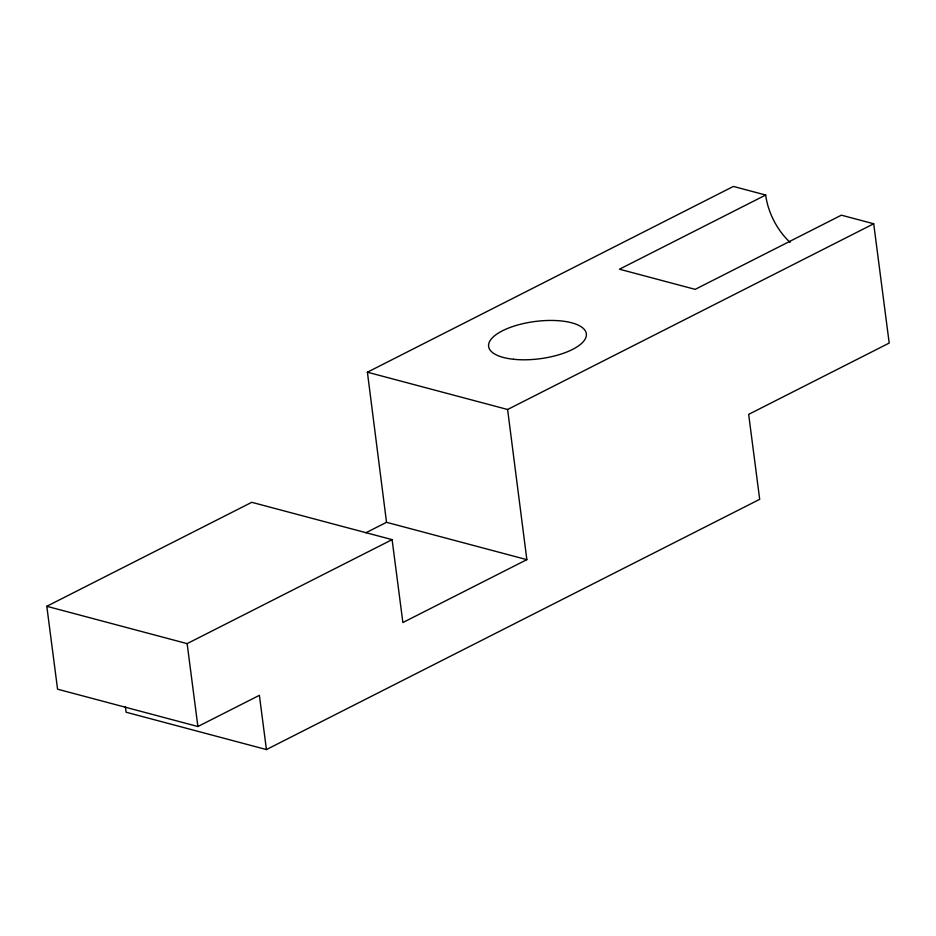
<?xml version="1.0" encoding="UTF-8"?>
<svg xmlns="http://www.w3.org/2000/svg" width="936" height="936" viewBox="0 0 936 936"><rect width="100%" height="100%" fill="white"/><g stroke="black" fill="none" stroke-linecap="round" stroke-linejoin="round"><path stroke-width="1.4" d="M367.403 372.2L507.604 409.5L526.851 559.646L386.521 522.311L367.403 372.2L733.379 186.439L765.683 195.027A53.235 33.509 63.1 0 0 790.101 242.342M765.683 195.027L619.468 269.205L695.179 289.353L841.394 215.175L873.709 223.774L889.2 343.067L748.66 414.367L759.693 499.321L266.432 749.56L126.103 712.226L125.365 706.528M266.432 749.56L259.389 695.331L197.894 726.523L57.564 689.188L46.8 606.294L251.772 502.304L392.102 539.639L402.878 622.534L526.851 559.646M507.604 409.5L873.709 223.774M365.859 532.795L386.521 522.311M46.8 606.294L187.13 643.629L392.102 539.639M187.13 643.629L197.894 726.523M513.536 359.272A49.292 18.79 -7.4 0 0 586.404 334.456A49.292 18.79 -7.4 0 0 512.46 326.629A49.292 18.79 -7.4 0 0 513.536 359.272"/></g></svg>
